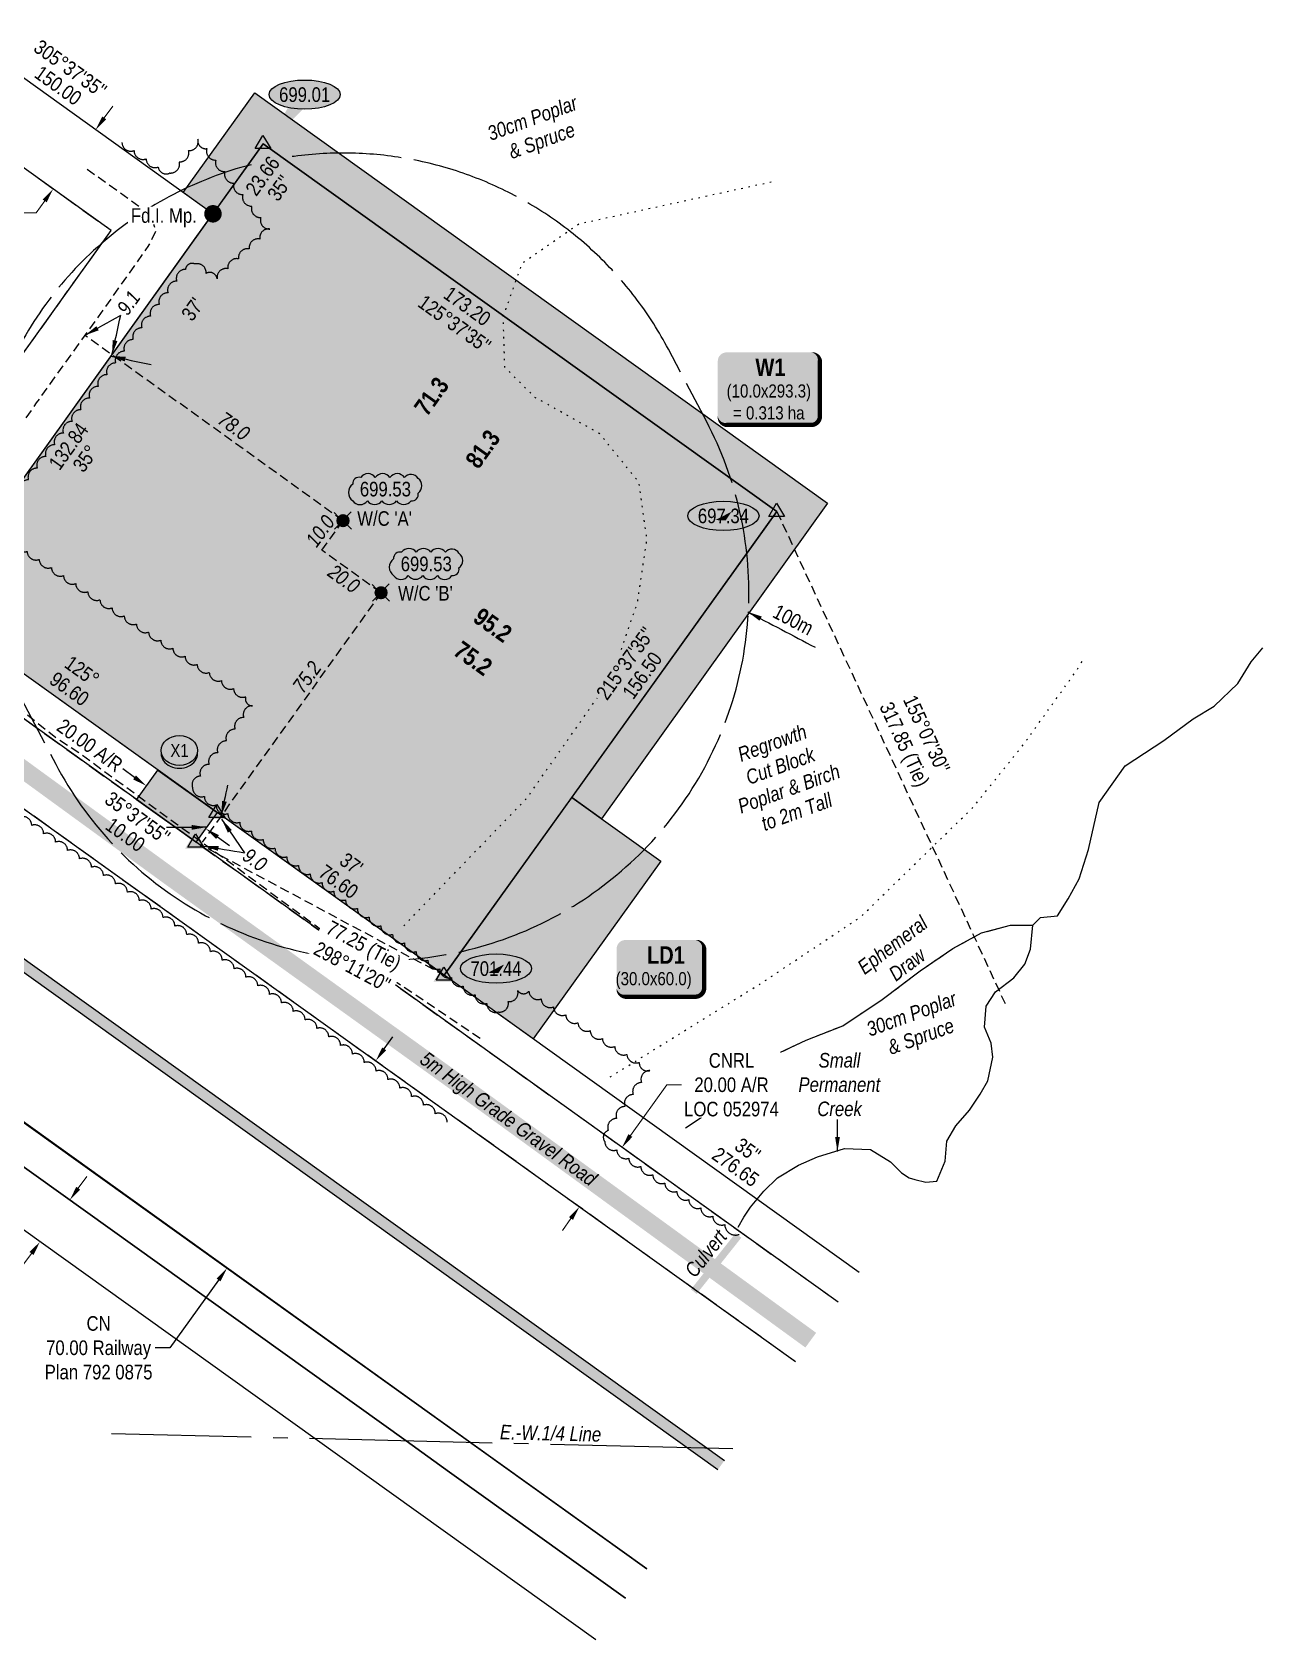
# Model space of a CAD drawing. Extents: x 395514 to 398236, y 6071876 to 6074235.
# Drawn here: x 397393 to 398236, y 6071876 to 6072979 of the extents above; entities that cross this region are included whole.
import ezdxf
from ezdxf.enums import TextEntityAlignment as Align

# ---------------------------------------------------------------- set-up
doc = ezdxf.new("R2010")
doc.units = 0
doc.header["$LTSCALE"] = 5
doc.header["$PDSIZE"] = 0.5
for name, pattern in [('0', [1, 1, 0]), ('foc-ACCESSROAD', [3.75, 2.5, -1.25]), ('foc-BUFFER', [16.75, 15, -1.75]), ('foc-QUARTERLINE', [33, 25, -3, 2, -3]), ('foc-TIELINE', [1.875, 1.25, -0.625]), ('foc-TOPO', [1, 0.2, -0.8]), ('foc-TOPO-ephemeral', [6.25, 3.125, -0.625, 0.625, -0.625, 0.625, -0.625]), ('HIDDEN', [9.525, 6.35, -3.175]), ('UG_PIPE', [1.875, 1.25, -0.625])]:
    doc.linetypes.add(name, pattern=pattern)
doc.layers.get('Defpoints').update_dxf_attribs({"color": 9})
for name, color, linetype, lineweight in [('AS-GENERAL', 48, 'Continuous', 18), ('C-AR-T', 13, 'Continuous', 9), ('F-RW-T', 190, 'Continuous', 9), ('T-TEXT', 48, 'Continuous', 18), ('T-TIE-T', 201, 'Continuous', 18)]:
    doc.layers.add(name, color=color, linetype=linetype, lineweight=lineweight)
for name, color, linetype in [('AS-PIPE-UG', 44, 'UG_PIPE'), ('AS-ROADS', 254, 'Continuous'), ('AUX-BUFFER', 7, 'foc-BUFFER'), ('C-AR', 13, 'foc-ACCESSROAD'), ('C-RW', 13, 'Continuous'), ('C-WS', 13, 'foc-ACCESSROAD'), ('F-RW', 190, 'Continuous'), ('L-BD', 7, 'Continuous'), ('L-MON', 1, 'Continuous'), ('L-QSEC', 8, 'foc-QUARTERLINE'), ('L-SECLBL', 7, 'Continuous'), ('L-TIE', 7, 'foc-TIELINE'), ('L-TITLEDB', 4, 'Continuous'), ('L-TITLEDB-T', 4, 'Continuous'), ('P-CROSSINGS', 250, 'Continuous'), ('P-ELEVATION', 7, 'Continuous'), ('P-PROPOSED', 10, 'Continuous'), ('P-PROPOSED-H', 21, 'Continuous'), ('P-TEMP-BLOCKS', 250, 'Continuous'), ('P-TEMP-BLUE', 146, 'Continuous'), ('P-TXT', 4, 'Continuous'), ('T-BUSH', 110, '0'), ('T-BUSH-T', 110, 'Continuous'), ('T-CREEK', 160, 'Continuous'), ('T-DRAW', 143, 'foc-TOPO-ephemeral'), ('T-TIE', 201, 'foc-TIELINE'), ('T-VEGETATION CHANGE', 104, 'foc-TOPO'), ('T-WATER-T', 170, 'Continuous')]:
    doc.layers.add(name, color=color, linetype=linetype)
doc.layers.add('P-TEMP-BLUE-H', color=7, linetype='Continuous', true_color=0x99e6ff)
doc.styles.add('80', font='ARIALN.TTF', dxfattribs={"height": 10})
doc.styles.add('80CG', font='ARIALN.TTF', dxfattribs={"height": 10})
doc.styles.add('80L', font='ARIALN.TTF', dxfattribs={"height": 10})
doc.styles.add('BOLD', font='ARIALNB.TTF')
doc.styles.add('Crossing', font='ARIALN.TTF', dxfattribs={"height": 10})
doc.styles.add('foc-LtypeFont', font='ARIALN.TTF', dxfattribs={"height": 7.35})
doc.linetypes.add('foc-TOPO-flowdirection-NOLINE', pattern='A,0,[">",foc-LtypeFont,S=0.3,R=0,X=0,Y=-0.945],-20,[">",foc-LtypeFont,S=0.3,R=0,X=0,Y=-0.945],0', length=20)
doc.dimstyles.new('CG2011', dxfattribs={"dimscale": 5, "dimtxt": 9, "dimasz": 2, "dimexe": 0.2, "dimexo": 0.0625, "dimgap": 0.5, "dimtad": 0, "dimtih": 1, "dimtoh": 1, "dimzin": 0, "dimdsep": 46, "dimtxsty": '80CG', "dimcen": 0.1, "dimse1": 1, "dimse2": 1, "dimclrd": 256, "dimclrt": 256, "dimaunit": 1, "dimadec": 4, "dimazin": 0, "dimtfac": 0.06, "dimtofl": 0, "dimtmove": 0, "dimatfit": 1, "dimfxl": 0.2, "dimtolj": 1, "dimtzin": 0, "dimlwd": -1, "dimarcsym": 0})
doc.dimstyles.new('Compass 5 000', dxfattribs={"dimscale": 5, "dimtxt": 9, "dimasz": 2, "dimexe": 0.2, "dimexo": 0.0625, "dimgap": 0.5, "dimtad": 0, "dimtih": 1, "dimtoh": 1, "dimzin": 0, "dimdsep": 46, "dimtxsty": '80CG', "dimcen": 0.1, "dimse1": 1, "dimse2": 1, "dimclrd": 256, "dimclrt": 256, "dimaunit": 1, "dimadec": 4, "dimazin": 0, "dimtfac": 0.06, "dimtofl": 0, "dimtmove": 0, "dimatfit": 1, "dimfxl": 0.2, "dimtolj": 1, "dimtzin": 0, "dimlwd": -1, "dimarcsym": 0})

# ---------------------------------------------------------------- blocks, each defined once
blk = doc.blocks.new('*D398')
at = {"layer": 'C-AR-T', "transparency": 16777216}
for p, q in [((397802.6, 6072222.2), (397827.5, 6072256.9)), ((397827.5, 6072256.9), (397837.5, 6072256.9)), ((397761.8, 6072165.3), (397756, 6072157.1))]:
    blk.add_line(p, q, dxfattribs=at)
for points in [[(397801.2, 6072223.1), (397803.9, 6072221.2), (397796.8, 6072214)], [(397760.5, 6072166.2), (397763.2, 6072164.3), (397767.6, 6072173.4)]]:
    blk.add_solid(points, dxfattribs=at)
at = {"layer": 'Defpoints', "color": 0, "transparency": 16777216}
for p in [(397796.8, 6072214), (397988.6, 6072076.5), (397959.5, 6072035.9)]:
    blk.add_point(p, dxfattribs=at)
at = {"layer": 'C-AR-T', "transparency": 16777216, "insert": (397871.8, 6072256.9), "char_height": 10, "attachment_point": 5, "style": '80CG', "bg_fill": 3, "box_fill_scale": 1.1, "bg_fill_color": 256, "bg_fill_true_color": 13158600, "bg_fill_transparency": 0}
blk.add_mtext('\\A1;CNRL\\P20.00 A/R\\PLOC 052974', dxfattribs=at)
blk = doc.blocks.new('*D400')
at = {"layer": 'Defpoints', "color": 0, "transparency": 16777216}
for p in [(397341.7, 6072232.9), (397321.3, 6072204.4), (397398.1, 6072149.4)]:
    blk.add_point(p, dxfattribs=at)
at = {"layer": 'F-RW-T', "transparency": 16777216}
for p, q in [((397424.3, 6072186), (397430.1, 6072194.1)), ((397392.2, 6072141.3), (397386.4, 6072133.2)), ((397386.4, 6072133.2), (397376.4, 6072133.2))]:
    blk.add_line(p, q, dxfattribs=at)
for points in [[(397422.9, 6072187), (397425.6, 6072185), (397418.5, 6072177.9)], [(397390.9, 6072142.3), (397393.6, 6072140.3), (397398.1, 6072149.4)]]:
    blk.add_solid(points, dxfattribs=at)
at = {"layer": 'F-RW-T', "transparency": 16777216, "insert": (397337.3, 6072133.2), "char_height": 10, "attachment_point": 5, "style": '80CG'}
blk.add_mtext('\\A1;PGI\\P14.00 P/L R/W\\PPlan 022 1876\\PPLA 002215', dxfattribs=at)
blk = doc.blocks.new('*D399')
at = {"layer": 'Defpoints', "color": 0, "transparency": 16777216}
for p in [(397628.1, 6072273.4), (397705.1, 6072218.3), (397603.1, 6072076.1)]:
    blk.add_point(p, dxfattribs=at)
at = {"layer": 'L-TITLEDB-T', "transparency": 16777216}
for p, q in [((397633.9, 6072281.6), (397639.7, 6072289.7)), ((397520.3, 6072123.1), (397486.9, 6072076.6)), ((397486.9, 6072076.6), (397476.9, 6072076.6))]:
    blk.add_line(p, q, dxfattribs=at)
for points in [[(397632.5, 6072282.5), (397635.3, 6072280.6), (397628.1, 6072273.4)], [(397519, 6072124.1), (397521.7, 6072122.2), (397526.2, 6072131.3)]]:
    blk.add_solid(points, dxfattribs=at)
at = {"layer": 'L-TITLEDB-T', "transparency": 16777216, "insert": (397438.2, 6072076.6), "char_height": 10, "attachment_point": 5, "style": '80CG'}
blk.add_mtext('\\A1;CN\\P70.00 Railway\\PPlan 792 0875', dxfattribs=at)
blk = doc.blocks.new('fdia')
at = {"color": 255, "const_width": 1}
blk.add_lwpolyline([(-0.5, 0, 1), (0.5, 0, 1)], format="xyb", close=True, dxfattribs=at)
blk = doc.blocks.new('Fdiaa')
blk.add_blockref('fdia', (0, 0))
blk = doc.blocks.new('fdib')
at = {"color": 1, "const_width": 1.6}
blk.add_lwpolyline([(-0.4, 0, 1), (0.4, 0, 1)], format="xyb", close=True, dxfattribs=at)
at = {"color": 1}
blk.add_circle((0, 0), 0.8, dxfattribs=at)
blk = doc.blocks.new('Fdibb')
blk.add_blockref('fdib', (0, 0))
blk = doc.blocks.new('fdicc')
for name in ['Fdibb', 'Fdiaa']:
    blk.add_blockref(name, (0, 0))
blk = doc.blocks.new('FDI')
blk.add_blockref('fdicc', (0, 0))
blk = doc.blocks.new('TRIA')
blk.add_hatch(color=255).paths.add_polyline_path([(-0.04, 1.52), (-1.47, -0.87), (1.39, -0.87)])
blk = doc.blocks.new('TRIAA')
blk.add_blockref('TRIA', (0, 0))
blk = doc.blocks.new('TRIB')
at = {"color": 1}
blk.add_lwpolyline([(-1.12, -0.67), (-0.04, 1.13), (1.04, -0.67)], close=True, dxfattribs=at)
blk = doc.blocks.new('TRIBB')
blk.add_blockref('TRIB', (0, 0))
blk = doc.blocks.new('TRICC')
for name in ['TRIAA', 'TRIBB']:
    blk.add_blockref(name, (0, 0))
blk = doc.blocks.new('plspike')
blk.add_blockref('TRICC', (0, 0))
blk = doc.blocks.new('*U402')
at = {"true_color": 0x99e6ff}
h = blk.add_hatch(color=141, dxfattribs=at)
edge = h.paths.add_edge_path()
edge.add_line((-24, -20.4), (24, -20.4))
edge.add_arc((24, -14.4), 6, 270, 360)
edge.add_line((30, -14.4), (30, 12.5))
edge.add_arc((24, 12.5), 6, 0, 90)
edge.add_line((24, 18.5), (-24, 18.5))
edge.add_arc((-24, 12.5), 6, 90, 180)
edge.add_line((-30, 12.5), (-30, -14.4))
edge.add_arc((-24, -14.4), 6, 180, 270)
at = {"color": 250, "flags": 128}
blk.add_lwpolyline([(-24, -20.4, 3, 3, 0), (24, -20.4, 3, 3, 0.414214), (30, -14.4, 3, 3, 0), (30, 12.5, 3, 0, 0.414214), (24, 18.5, 0, 0, 0), (-24, 18.5, 0, 0, 0.414214), (-30, 12.5, 0, 0, 0), (-30, -14.4, 0, 3, 0.414214)], format="xyseb", close=True, dxfattribs=at)
at = {"flags": 128}
blk.add_lwpolyline([(-17.5, -15.9, 0, 7.5, 0), (0, 0, 0, 0, 0)], format="xyseb", dxfattribs=at)
at = {"color": 250}
for tag, p, height, style in [('TEMP_AREA_W1_001', (-9.2, 2.2), 12, 'BOLD'), ('ENTER_TEXT_001', (-30.7, -12.5), 9, '80')]:
    blk.add_attdef(tag, p, '', height=height, dxfattribs=dict(at, style=style))
blk = doc.blocks.new('*U403')
at = {"true_color": 0x99e6ff}
h = blk.add_hatch(color=141, dxfattribs=at)
edge = h.paths.add_edge_path()
edge.add_line((-29, -31.3), (29, -31.3))
edge.add_arc((29, -25.3), 6, 270, 360)
edge.add_line((35, -25.3), (35, 12.5))
edge.add_arc((29, 12.5), 6, 0, 90)
edge.add_line((29, 18.5), (-29, 18.5))
edge.add_arc((-29, 12.5), 6, 90, 180)
edge.add_line((-35, 12.5), (-35, -25.3))
edge.add_arc((-29, -25.3), 6, 180, 270)
at = {"color": 250, "flags": 128}
blk.add_lwpolyline([(-29, -31.3, 3, 3, 0), (29, -31.3, 3, 3, 0.414214), (35, -25.3, 3, 3, 0), (35, 12.5, 3, 0, 0.414214), (29, 18.5, 0, 0, 0), (-29, 18.5, 0, 0, 0.414214), (-35, 12.5, 0, 0, 0), (-35, -25.3, 0, 3, 0.414214)], format="xyseb", close=True, dxfattribs=at)
at = {"flags": 128}
blk.add_lwpolyline([(-17.5, -15.9, 0, 7.5, 0), (0, 0, 0, 0, 0)], format="xyseb", dxfattribs=at)
at = {"color": 250}
for tag, p, height, style in [('TEMP_AREA_W1_001', (-9.2, 2.2), 12, 'BOLD'), ('ENTER_TEXT_001', (-30.7, -12.5), 9, '80')]:
    blk.add_attdef(tag, p, '', height=height, dxfattribs=dict(at, style=style))
blk = doc.blocks.new('*D405')
at = {"layer": 'Defpoints', "color": 0, "transparency": 16777216}
for p in [(397471.1, 6072462), (397511.6, 6072432.6), (397511.7, 6072432.8)]:
    blk.add_point(p, dxfattribs=at)
at = {"layer": 'P-TXT', "transparency": 16777216}
for p, q in [((397462.9, 6072467.6), (397454.8, 6072473.5)), ((397519.7, 6072426.8), (397527.8, 6072421))]:
    blk.add_line(p, q, dxfattribs=at)
for points in [[(397463.8, 6072469), (397461.9, 6072466.3), (397471, 6072461.8)], [(397520.7, 6072428.1), (397518.7, 6072425.4), (397511.6, 6072432.6)]]:
    blk.add_solid(points, dxfattribs=at)
at = {"layer": 'P-TXT', "transparency": 16777216, "insert": (397432.2, 6072489.6), "char_height": 10, "attachment_point": 5, "rotation": 324.3029, "style": '80CG', "bg_fill": 3, "box_fill_scale": 1.1, "bg_fill_color": 256, "bg_fill_true_color": 13158600, "bg_fill_transparency": 0}
blk.add_mtext('\\A1;20.00 A/R', dxfattribs=at)
blk = doc.blocks.new('*D406')
at = {"layer": 'Defpoints', "color": 0, "transparency": 16777216}
for p in [(397431.7, 6072914.9), (397402.5, 6072874.2), (397407.1, 6072871)]:
    blk.add_point(p, dxfattribs=at)
at = {"layer": 'F-RW-T', "transparency": 16777216}
for p, q in [((397442, 6072919.7), (397447.9, 6072927.9)), ((397401.3, 6072862.9), (397395.4, 6072854.7)), ((397395.4, 6072854.7), (397385.4, 6072854.7))]:
    blk.add_line(p, q, dxfattribs=at)
for points in [[(397440.7, 6072920.7), (397443.4, 6072918.8), (397436.2, 6072911.6)], [(397399.9, 6072863.8), (397402.6, 6072861.9), (397407.1, 6072871)]]:
    blk.add_solid(points, dxfattribs=at)
at = {"layer": 'F-RW-T', "transparency": 16777216, "insert": (397343.5, 6072854.7), "char_height": 10, "attachment_point": 5, "style": '80CG'}
blk.add_mtext('\\A1;CSV Midstream\\P20.00 P/L R/W\\PPLA 190289', dxfattribs=at)
blk = doc.blocks.new('*U480')
at = {"layer": 'P-ELEVATION'}
h = blk.add_hatch(color=111, dxfattribs=at)
h.dxf.hatch_style = 1
edge = h.paths.add_edge_path()
edge.add_ellipse((0, 0), major_axis=(-24.4, 0), ratio=0.410256, start_angle=0, end_angle=360)
at = {"layer": 'P-ELEVATION', "color": 7, "flags": 128}
blk.add_lwpolyline([(0, 0, 12.5, 0, 0), (-23.6, -32.4, 0, 0, 0)], format="xyseb", dxfattribs=at)
at = {"layer": 'P-ELEVATION', "color": 7}
blk.add_ellipse((0, 0), major_axis=(-24.4, 0), ratio=0.410256, dxfattribs=at)
at = {"layer": 'P-ELEVATION', "style": '80'}
blk.add_attdef('ELEVATION', text='', height=10, dxfattribs=at).set_placement((0, 0), align=Align.MIDDLE_CENTER)
blk = doc.blocks.new('*U481')
at = {"layer": 'P-ELEVATION'}
h = blk.add_hatch(color=111, dxfattribs=at)
h.dxf.hatch_style = 1
edge = h.paths.add_edge_path()
edge.add_ellipse((0, 0), major_axis=(-24.4, 0), ratio=0.410256, start_angle=0, end_angle=360)
at = {"layer": 'P-ELEVATION', "color": 7, "flags": 128}
blk.add_lwpolyline([(0, 0, 12.5, 0, 0), (1.6, -3.1, 0, 0, 0)], format="xyseb", dxfattribs=at)
at = {"layer": 'P-ELEVATION', "color": 7}
blk.add_ellipse((0, 0), major_axis=(-24.4, 0), ratio=0.410256, dxfattribs=at)
at = {"layer": 'P-ELEVATION', "style": '80'}
blk.add_attdef('ELEVATION', text='', height=10, dxfattribs=at).set_placement((0, 0), align=Align.MIDDLE_CENTER)
blk = doc.blocks.new('xing2')
h = blk.add_hatch(color=50)
h.dxf.hatch_style = 1
edge = h.paths.add_edge_path()
edge.add_ellipse((0, 0), major_axis=(-12.5, 0), ratio=0.816297, start_angle=0, end_angle=360)
h = blk.add_hatch(color=250)
h.dxf.hatch_style = 1
edge = h.paths.add_edge_path()
edge.add_ellipse((0, -2), major_axis=(-12.5, 0), ratio=0.816297, start_angle=0, end_angle=180)
edge.add_line((12.5, -2), (12.5, 0))
edge.add_ellipse((0, 0), major_axis=(-12.5, 0), ratio=0.816297, start_angle=0, end_angle=180, ccw=False)
edge.add_line((-12.5, 0), (-12.5, -2))
at = {"color": 250}
blk.add_ellipse((0, 0), major_axis=(-12.5, 0), ratio=0.816297, dxfattribs=at)
blk.add_ellipse((0, -2), major_axis=(-12.5, 0), ratio=0.816297, start_param=0, end_param=3.141593, dxfattribs=at)
at = {"color": 250, "style": 'Crossing'}
blk.add_attdef('CROSSING', text='', height=9, dxfattribs=at).set_placement((0.1, 0), align=Align.MIDDLE_CENTER)
at = {"color": 250, "style": 'Crossing', "flags": 1}
for tag, p in [('OWNER', (0.1, -12.5)), ('DESCRIPTION', (0.1, -25.8)), ('LOCATION', (0.1, -39.3)), ('DWG_REF', (0.1, -52.8))]:
    blk.add_attdef(tag, text='', height=9, dxfattribs=at).set_placement(p, align=Align.MIDDLE_CENTER)
blk = doc.blocks.new('wa')
at = {"layer": 'P-ELEVATION'}
h = blk.add_hatch(color=111, dxfattribs=at)
h.dxf.hatch_style = 1
edge = h.paths.add_edge_path()
edge.add_arc((-17.4, -4.5), 6.1, 215, 325)
edge.add_arc((-7.4, -4.5), 6.1, 215, 325)
edge.add_arc((2.6, -4.5), 6.1, 215, 325)
edge.add_arc((12.7, -4.5), 6.1, 215, 325)
edge.add_arc((18.1, -3.7), 4.32, 263.4336, 373.4336)
edge.add_arc((18.8, 2.3), 6.1, 305, 415)
edge.add_arc((17.5, 4.4), 5.69, 30.6955, 140.6955)
edge.add_arc((8.1, 4.5), 6.1, 35, 145)
edge.add_arc((-1.9, 4.5), 6.1, 35, 145)
edge.add_arc((-11.9, 4.5), 6.1, 35, 145)
edge.add_arc((-18, 3.8), 4.33, 75.4261, 185.4261)
edge.add_arc((-18.4, -2.3), 6.96, 125, 235)
at = {"color": 240, "flags": 128}
blk.add_lwpolyline([(-22.4, -8, 0.520567), (-12.3, -8, 0.520567), (-2.4, -8, 0.520567), (7.6, -8, 0.520567), (17.6, -8, 0.520567), (22.4, -2.7, 0.520567), (22.4, 7.3, 0.520567), (13.1, 8, 0.520567), (3.1, 8, 0.520567), (-6.9, 8, 0.520567), (-16.9, 8, 0.520567), (-22.4, 3.4, 0.520567)], format="xyb", close=True, dxfattribs=at)
at = {"layer": 'P-ELEVATION', "color": 240, "flags": 128}
blk.add_lwpolyline([(0, 0, 12.5, 0, 0), (-12.4, -6.4, 0, 0, 0)], format="xyseb", dxfattribs=at)
at = {"layer": 'P-ELEVATION', "color": 240, "style": '80'}
blk.add_attdef('ELEVATION', text='', height=10, dxfattribs=at).set_placement((0, 0), align=Align.MIDDLE_CENTER)
blk = doc.blocks.new('WC')
at = {"layer": 'L-MON'}
h = blk.add_hatch(color=255, dxfattribs=at)
h.dxf.hatch_style = 1
edge = h.paths.add_edge_path()
edge.add_arc((0, 0), 0.9, 0, 360)
at = {"layer": 'L-MON', "color": 240, "flags": 128}
for points in [[(-0.62, 0.5), (-1.23, 1.12)], [(0.52, 0.61), (1.13, 1.21)], [(-1.18, -1.18), (-0.56, -0.57)], [(1.16, -1.18), (0.56, -0.57)]]:
    blk.add_lwpolyline(points, dxfattribs=at)
at = {"layer": 'L-MON', "color": 240}
for radius in [0.8, 0.373]:
    blk.add_circle((0, 0), radius, dxfattribs=at)

msp = doc.modelspace()

# ---------------------------------------------------------------- hatches: boundary and pattern name
at = {"layer": 'P-PROPOSED-H'}
h = msp.add_hatch(color=256, dxfattribs=at)
h.dxf.hatch_style = 1
h.paths.add_polyline_path([(397675.027, 6072332.01), (397323.21, 6072584.135), (397550.984, 6072902.045), (397902.801, 6072649.92)])
h = msp.add_hatch(color=256, dxfattribs=at)
h.dxf.hatch_style = 1
h.paths.add_polyline_path([(397519.42, 6072443.524), (397504.838, 6072423.228), (397464.212, 6072452.343), (397478.794, 6072472.638)])
at = {"layer": 'P-TEMP-BLUE-H'}
h = msp.add_hatch(color=256, dxfattribs=at)
h.dxf.hatch_style = 1
h.paths.add_polyline_path([(397762.357, 6072453.898), (397902.801, 6072649.92), (397550.984, 6072902.045), (397516.563, 6072854.003), (397496.251, 6072868.562), (397545.226, 6072936.917), (397937.669, 6072655.678), (397782.672, 6072439.343)])
h = msp.add_hatch(color=256, dxfattribs=at)
h.dxf.hatch_style = 1
h.paths.add_polyline_path([(397823.301, 6072410.233), (397735.967, 6072288.339), (397675.027, 6072332.01), (397762.357, 6072453.898)])

# ---------------------------------------------------------------- linework, layer by layer
at = {"layer": 'AS-GENERAL', "const_width": 5, "flags": 128}
msp.add_lwpolyline([(397845.96, 6072115.133), (397876.55, 6072153.648)], dxfattribs=at)
at = {"layer": 'AS-PIPE-UG', "flags": 128}
msp.add_lwpolyline([(397430.28, 6072884.693), (397463.173, 6072861.138), (397471.138, 6072855.13), (397474.348, 6072852.06), (397477.413, 6072842.198), (397472.213, 6072831.95), (397472.398, 6072832.18), (397437.93, 6072783.403), (397395.528, 6072724.35), (397346.663, 6072654.89), (397321.32, 6072618.573), (397307.855, 6072600.223), (397299.865, 6072586.513), (397300.653, 6072579.823), (397306.98, 6072572.138), (397332.895, 6072553.373), (397369.1, 6072526.603), (397409.14, 6072494.865), (397425.765, 6072483.91), (397456.535, 6072461.353), (397492.378, 6072435.165), (397519.755, 6072415.553), (397555.91, 6072388.84), (397586.28, 6072366.575), (397613.515, 6072346.775), (397700.74, 6072288.103)], dxfattribs=at)
at = {"layer": 'AS-ROADS', "const_width": 12.5, "flags": 128}
msp.add_lwpolyline([(397926.111, 6072081.874), (397691.17, 6072252.968), (397486.335, 6072400.31), (397322.108, 6072519.993), (397286.143, 6072551.828), (397266.44, 6072575.088), (397256.643, 6072595.688), (397252.605, 6072627.423), (397251.808, 6072658.028)], dxfattribs=at)
at = {"layer": 'AUX-BUFFER', "color": 251, "linetype": 'foc-BUFFER', "flags": 128}
msp.add_lwpolyline([(397542.694, 6072887.639, 0.48413158), (397382.782, 6072526.108), (397408.836, 6072476.703, 1), (397854.615, 6072711.789), (397828.561, 6072761.194, 0.32004494), (397567.15, 6072892.674, 0.32004494)], format="xyb", dxfattribs=at)
at = {"layer": 'C-AR', "flags": 128}
msp.add_lwpolyline([(397944.797, 6072107.938), (397268.029, 6072592.935), (397286.726, 6072619.031), (397246.104, 6072648.15), (397198.293, 6072581.42), (397915.675, 6072067.317)], dxfattribs=at)
at = {"layer": 'C-RW'}
for points in [[(397004.185, 6072506.068), (397090.786, 6072444.077), (397121.216, 6072422.283), (397693.23, 6072011.693), (397813.829, 6071925.257)], [(397799.268, 6071904.946), (397678.633, 6071991.415), (397648.825, 6072012.77), (397106.408, 6072401.576), (397075.959, 6072423.407), (396989.403, 6072485.447)]]:
    msp.add_lwpolyline(points, dxfattribs=at)
at = {"layer": 'C-WS', "flags": 128}
msp.add_lwpolyline([(397153.577, 6072714.476), (397286.726, 6072619.031), (397446.83, 6072842.493), (397313.733, 6072937.9)], dxfattribs=at)
at = {"layer": 'F-RW', "flags": 128}
for points in [[(397959.358, 6072128.248), (397323.21, 6072584.135), (397516.563, 6072854.003), (397342.852, 6072978.523)], [(397944.797, 6072107.938), (397268.029, 6072592.935), (397446.83, 6072842.493), (397313.733, 6072937.9)]]:
    msp.add_lwpolyline(points, dxfattribs=at)
at = {"layer": 'F-RW'}
for points in [[(396989.403, 6072485.446), (397075.959, 6072423.407), (397106.404, 6072401.58), (397648.826, 6072012.77), (397678.631, 6071991.41), (397799.265, 6071904.94)], [(397778.833, 6071876.442), (397586.569, 6072014.279), (397086.068, 6072373.06), (397055.54, 6072394.924), (396968.99, 6072456.969)]]:
    msp.add_lwpolyline(points, dxfattribs=at)
at = {"layer": 'L-QSEC', "flags": 128}
msp.add_lwpolyline([(397872.701, 6072007.374), (397446.991, 6072017.71)], dxfattribs=at)
at = {"layer": 'L-TIE', "flags": 128}
for points in [[(397902.868, 6072649.925), (398060.215, 6072310.554)], [(397504.845, 6072423.238), (397675.027, 6072332.01)]]:
    msp.add_lwpolyline(points, dxfattribs=at)
at = {"layer": 'L-TITLEDB', "flags": 128}
for points in [[(397105.743, 6072647.745), (397915.675, 6072067.317)], [(397056.968, 6072579.702), (397866.896, 6071999.277)], [(397052.6, 6072573.609), (397862.528, 6071993.184)], [(397003.825, 6072505.566), (397813.749, 6071925.144)]]:
    msp.add_lwpolyline(points, dxfattribs=at)
at = {"layer": 'L-TITLEDB', "linetype": 'HIDDEN', "const_width": 7.497, "flags": 128}
msp.add_lwpolyline([(397054.784, 6072576.655), (397864.712, 6071996.231)], dxfattribs=at)
at = {"layer": 'P-PROPOSED', "flags": 128}
msp.add_lwpolyline([(397675.027, 6072332.01), (397323.21, 6072584.135), (397550.984, 6072902.045), (397902.801, 6072649.92), (397675.027, 6072332.01)], dxfattribs=at)
msp.add_lwpolyline([(397519.42, 6072443.524), (397504.838, 6072423.228), (397464.212, 6072452.343), (397478.794, 6072472.638)], close=True, dxfattribs=at)
at = {"layer": 'P-TEMP-BLUE', "flags": 128}
for points in [[(397762.357, 6072453.898), (397902.801, 6072649.92), (397550.984, 6072902.045), (397516.563, 6072854.003), (397496.251, 6072868.562), (397545.226, 6072936.917), (397937.669, 6072655.678), (397782.672, 6072439.343)], [(397823.301, 6072410.233), (397735.967, 6072288.339), (397675.027, 6072332.01), (397762.357, 6072453.898)]]:
    msp.add_lwpolyline(points, close=True, dxfattribs=at)
at = {"layer": 'T-BUSH', "flags": 128}
for points in [[(397454.202, 6072902.921, 0.52056705), (397462.472, 6072897.305, 0.52056705), (397470.742, 6072891.689, 0.52056705), (397479.011, 6072886.073, 0.52056705), (397487.066, 6072881.977, 0.52056705), (397493.45, 6072889.669, 0.52056705), (397499.834, 6072897.361, 0.52056705), (397506.218, 6072905.053, 0.52056705), (397512.393, 6072898.7, 0.52056705), (397518.546, 6072890.821, 0.52056705), (397524.698, 6072882.943, 0.52056705), (397530.851, 6072875.064, 0.52056705), (397537.003, 6072867.186, 0.52056705), (397543.156, 6072859.307, 0.52056705), (397549.308, 6072851.429, 0.52056705), (397555.461, 6072843.55, 0.52056705), (397548.751, 6072836.706, 0.52056705), (397541.418, 6072829.912, 0.52056705), (397534.085, 6072823.119, 0.52056705), (397526.753, 6072816.325, 0.52056705), (397519.42, 6072809.531, 0.52056705), (397511.837, 6072813.176, 0.52056705), (397504.186, 6072819.61, 0.52056705), (397497.718, 6072815.843, 0.52056705), (397491.741, 6072807.83, 0.52056705), (397485.765, 6072799.817, 0.52056705), (397479.788, 6072791.805, 0.52056705), (397473.812, 6072783.792, 0.52056705), (397467.835, 6072775.779, 0.52056705), (397461.859, 6072767.766, 0.52056705), (397455.882, 6072759.753, 0.52056705), (397449.906, 6072751.74, 0.52056705), (397443.929, 6072743.727, 0.52056705), (397437.953, 6072735.714, 0.52056705), (397431.976, 6072727.701, 0.52056705), (397426, 6072719.688, 0.52056705), (397420.023, 6072711.676, 0.52056705), (397414.047, 6072703.663, 0.52056705), (397408.07, 6072695.65, 0.52056705), (397402.094, 6072687.637, 0.52056705), (397396.117, 6072679.624, 0.52056705), (397390.141, 6072671.611, 0.52056705), (397384.164, 6072663.598, 0.52056705), (397378.188, 6072655.585, 0.52056705), (397372.211, 6072647.572, 0.52056705), (397366.235, 6072639.56, 0.52056705), (397372.564, 6072633.679, 0.52056705), (397380.888, 6072628.143, 0.52056705), (397389.211, 6072622.607, 0.52056705), (397397.535, 6072617.072, 0.52056705), (397405.859, 6072611.536, 0.52056705), (397414.182, 6072606.001, 0.52056705), (397422.506, 6072600.465, 0.52056705), (397430.83, 6072594.93, 0.52056705), (397439.153, 6072589.394, 0.52056705), (397447.477, 6072583.859, 0.52056705), (397455.801, 6072578.323, 0.52056705), (397464.124, 6072572.788, 0.52056705), (397472.448, 6072567.252, 0.52056705), (397480.771, 6072561.716, 0.52056705), (397489.095, 6072556.181, 0.52056705), (397497.419, 6072550.645, 0.52056705), (397505.742, 6072545.11, 0.52056705), (397514.066, 6072539.574, 0.52056705), (397522.39, 6072534.039, 0.52056705), (397530.713, 6072528.503, 0.52056705), (397539.037, 6072522.968, 0.52056705), (397543.558, 6072516.763, 0.52056705), (397537.621, 6072508.721, 0.52056705), (397531.685, 6072500.678, 0.52056705), (397525.749, 6072492.635, 0.52056705), (397519.813, 6072484.592, 0.52056705), (397513.876, 6072476.55, 0.52056705), (397507.94, 6072468.507, 0.52056705), (397502.618, 6072460.558, 0.52056705), (397510.679, 6072454.646, 0.52056705), (397518.74, 6072448.735, 0.52056705), (397526.801, 6072442.823, 0.52056705), (397534.862, 6072436.911, 0.52056705), (397542.922, 6072431, 0.52056705), (397550.983, 6072425.088, 0.52056705), (397559.044, 6072419.177, 0.52056705), (397567.105, 6072413.265, 0.52056705), (397575.166, 6072407.353, 0.52056705), (397583.227, 6072401.442, 0.52056705), (397591.288, 6072395.53, 0.52056705), (397599.349, 6072389.619, 0.52056705), (397607.41, 6072383.707, 0.52056705), (397615.471, 6072377.795, 0.52056705), (397623.531, 6072371.884, 0.52056705), (397631.592, 6072365.972, 0.52056705), (397639.653, 6072360.061, 0.52056705), (397647.714, 6072354.149, 0.52056705), (397655.775, 6072348.237, 0.52056705), (397663.836, 6072342.326, 0.52056705), (397671.897, 6072336.414, 0.52056705), (397679.958, 6072330.503, 0.52056705), (397688.019, 6072324.591, 0.52056705), (397696.08, 6072318.679, 0.52056705), (397704.14, 6072312.768, 0.52056705), (397712.201, 6072306.856, 0.52056705), (397718.81, 6072313.955, 0.52056705), (397725.368, 6072321.499, 0.52056705), (397733.036, 6072321.194, 0.52056705), (397741.429, 6072315.764, 0.52056705), (397749.822, 6072310.334, 0.52056705), (397758.214, 6072304.903, 0.52056705), (397766.607, 6072299.473, 0.52056705), (397775, 6072294.043, 0.52056705), (397783.392, 6072288.612, 0.52056705), (397791.785, 6072283.182, 0.52056705), (397800.178, 6072277.752, 0.52056705), (397808.57, 6072272.321, 0.52056705), (397815.862, 6072266.674, 0.52056705), (397810.162, 6072258.462, 0.52056705), (397804.463, 6072250.25, 0.52056705), (397798.763, 6072242.038, 0.52056705), (397793.063, 6072233.826, 0.52056705), (397787.363, 6072225.614, 0.52056705), (397784.999, 6072218.007, 0.52056705), (397793.22, 6072212.32, 0.52056705), (397801.441, 6072206.633, 0.52056705), (397809.662, 6072200.946, 0.52056705), (397817.883, 6072195.259, 0.52056705), (397826.104, 6072189.572, 0.52056705), (397834.325, 6072183.885, 0.52056705), (397842.545, 6072178.199, 0.52056705), (397850.766, 6072172.512, 0.52056705), (397858.987, 6072166.825, 0.52056705), (397867.208, 6072161.138, 0.52056705), (397876.996, 6072154.367, 0.52056705)], [(397676.997, 6072231.29, 0.52056705), (397668.887, 6072237.133, 0.52056705), (397660.776, 6072242.977, 0.52056705), (397652.666, 6072248.82, 0.52056705), (397644.555, 6072254.663, 0.52056705), (397636.445, 6072260.507, 0.52056705), (397628.334, 6072266.35, 0.52056705), (397620.224, 6072272.194, 0.52056705), (397612.114, 6072278.037, 0.52056705), (397604.003, 6072283.881, 0.52056705), (397595.893, 6072289.724, 0.52056705), (397587.782, 6072295.568, 0.52056705), (397579.672, 6072301.411, 0.52056705), (397571.561, 6072307.255, 0.52056705), (397563.451, 6072313.098, 0.52056705), (397555.341, 6072318.941, 0.52056705), (397547.23, 6072324.785, 0.52056705), (397539.12, 6072330.628, 0.52056705), (397531.009, 6072336.472, 0.52056705), (397522.899, 6072342.315, 0.52056705), (397514.788, 6072348.159, 0.52056705), (397506.678, 6072354.002, 0.52056705), (397498.568, 6072359.846, 0.52056705), (397490.457, 6072365.689, 0.52056705), (397482.347, 6072371.533, 0.52056705), (397474.236, 6072377.376, 0.52056705), (397466.117, 6072383.207, 0.52056705), (397457.923, 6072388.933, 0.52056705), (397449.729, 6072394.659, 0.52056705), (397441.536, 6072400.385, 0.52056705), (397433.342, 6072406.111, 0.52056705), (397425.148, 6072411.837, 0.52056705), (397416.954, 6072417.563, 0.52056705), (397408.761, 6072423.289, 0.52056705), (397400.567, 6072429.015, 0.52056705), (397392.373, 6072434.741, 0.52056705), (397384.179, 6072440.467, 0.52056705), (397375.986, 6072446.193, 0.52056705), (397367.792, 6072451.919, 0.52056705), (397359.598, 6072457.645, 0.52056705), (397351.404, 6072463.371, 0.52056705), (397343.211, 6072469.097, 0.52056705), (397335.017, 6072474.823, 0.52056705), (397326.823, 6072480.549, 0.52056705), (397318.658, 6072486.314, 0.52056705), (397310.688, 6072492.348, 0.52056705), (397302.718, 6072498.383, 0.52056705), (397294.749, 6072504.417, 0.52056705), (397286.779, 6072510.451, 0.52056705), (397278.81, 6072516.485, 0.52056705), (397270.84, 6072522.52, 0.52056705), (397262.871, 6072528.554, 0.52056705), (397254.901, 6072534.588, 0.52056705), (397246.932, 6072540.622, 0.52056705), (397238.962, 6072546.656, 0.52056705), (397230.993, 6072552.691, 0.52056705), (397223.023, 6072558.725, 0.52056705), (397215.054, 6072564.759, 0.52056705), (397207.084, 6072570.793, 0.52056705), (397202.006, 6072577.262, 0.52056705), (397207.848, 6072585.374, 0.52056705), (397213.689, 6072593.486, 0.52056705), (397219.007, 6072600.87, 0.52056705)]]:
    msp.add_lwpolyline(points, format="xyb", dxfattribs=at)
at = {"layer": 'T-CREEK', "flags": 128}
msp.add_lwpolyline([(397876.263, 6072159.228), (397880.283, 6072166.119), (397884.878, 6072173.01), (397894.066, 6072183.922), (397903.255, 6072193.11), (397917.612, 6072201.724), (397930.82, 6072207.467), (397949.197, 6072213.21), (397967, 6072212.636), (397980.782, 6072204.021), (397988.248, 6072196.556), (397993.416, 6072193.11), (397997.436, 6072191.962), (398004.902, 6072190.239), (398012.368, 6072190.813), (398018.11, 6072204.596), (398019.259, 6072218.378), (398025.576, 6072228.715), (398034.765, 6072239.627), (398042.23, 6072250.538), (398047.399, 6072259.727), (398050.844, 6072275.806), (398049.696, 6072285.569), (398045.102, 6072296.48), (398046.25, 6072310.837), (398052.567, 6072320.6), (398065.201, 6072330.363), (398072.667, 6072339.551), (398076.687, 6072349.888), (398078.159, 6072366.471), (398083.578, 6072371.711), (398095.064, 6072372.86), (398102.53, 6072384.345), (398109.995, 6072398.128), (398116.312, 6072418.228), (398123.778, 6072450.387), (398141.581, 6072475.656), (398167.997, 6072492.884), (398188.097, 6072507.815), (398202.396, 6072516.576), (398218.767, 6072532.129), (398227.771, 6072546.864), (398235.815, 6072556.37)], dxfattribs=at)
at = {"layer": 'T-CREEK', "linetype": 'foc-TOPO-flowdirection-NOLINE', "flags": 128}
msp.add_lwpolyline([(397876.263, 6072159.228), (397880.283, 6072166.119), (397884.878, 6072173.01), (397894.066, 6072183.922), (397903.255, 6072193.11), (397917.612, 6072201.724), (397930.82, 6072207.467), (397949.197, 6072213.21), (397967, 6072212.636), (397980.782, 6072204.021), (397988.248, 6072196.556), (397993.416, 6072193.11), (397997.436, 6072191.962), (398004.902, 6072190.239), (398012.368, 6072190.813), (398018.11, 6072204.596), (398019.259, 6072218.378), (398025.576, 6072228.715), (398034.765, 6072239.627), (398042.23, 6072250.538), (398047.399, 6072259.727), (398050.844, 6072275.806), (398049.696, 6072285.569), (398045.102, 6072296.48), (398046.25, 6072310.837), (398052.567, 6072320.6), (398065.201, 6072330.363), (398072.667, 6072339.551), (398076.687, 6072349.888), (398078.159, 6072366.471), (398083.578, 6072371.711), (398095.064, 6072372.86), (398102.53, 6072384.345), (398109.995, 6072398.128), (398116.312, 6072418.228), (398123.778, 6072450.387), (398141.581, 6072475.656), (398167.997, 6072492.884), (398188.097, 6072507.815), (398202.396, 6072516.576), (398218.767, 6072532.129), (398227.771, 6072546.864), (398235.815, 6072556.37)], dxfattribs=at)
at = {"layer": 'T-DRAW', "flags": 128}
msp.add_lwpolyline([(397840.371, 6072227.387), (397861.906, 6072241.744), (397878.955, 6072265.972), (397894.21, 6072274.048), (397922.924, 6072287.507), (397948.048, 6072297.378), (397974.968, 6072315.324), (398000.99, 6072335.065), (398023.423, 6072350.319), (398043.163, 6072361.087), (398062.904, 6072366.471), (398078.159, 6072366.471)], dxfattribs=at)
at = {"layer": 'T-DRAW', "linetype": 'foc-TOPO-flowdirection-NOLINE', "flags": 128}
msp.add_lwpolyline([(397840.371, 6072227.387), (397861.906, 6072241.744), (397878.955, 6072265.972), (397894.21, 6072274.048), (397922.924, 6072287.507), (397948.048, 6072297.378), (397974.968, 6072315.324), (398000.99, 6072335.065), (398023.423, 6072350.319), (398043.163, 6072361.087), (398062.904, 6072366.471), (398078.159, 6072366.471)], dxfattribs=at)
at = {"layer": 'T-TIE'}
for p, q in [((397591.099, 6072623.36), (397605.656, 6072643.673)), ((397631.726, 6072594.246), (397591.099, 6072623.36))]:
    msp.add_line(p, q, dxfattribs=at)
at = {"layer": 'T-TIE', "flags": 128}
msp.add_lwpolyline([(397605.672, 6072643.651), (397428.805, 6072770.649)], dxfattribs=at)
at = {"layer": 'T-VEGETATION CHANGE', "flags": 128}
for points in [[(397796.408, 6072555.332), (397807.4, 6072587.601), (397813.893, 6072630.864), (397808.482, 6072669.801), (397781.427, 6072703.329), (397737.056, 6072728.206), (397716.494, 6072748.755), (397715.412, 6072783.366), (397728.398, 6072820.139), (397767.358, 6072847.178), (397900.367, 6072876.209)], [(397788.709, 6072262.362), (397891.834, 6072326.37), (397960.222, 6072371.934), (398037.357, 6072447.185), (398072.094, 6072490.58), (398107.916, 6072540.484), (398113.838, 6072549.99)], [(397647.232, 6072365.879), (397731.645, 6072453.487), (397779.744, 6072522.031)]]:
    msp.add_lwpolyline(points, dxfattribs=at)

# ---------------------------------------------------------------- block references
at = {"layer": 'L-BD', "xscale": 0.99962529, "yscale": 0.99962529, "zscale": 0.99962529}
for name, p, values in [('*U480', (397579.364, 6072935.713), {'ELEVATION': '699.01'}), ('wa', (397634.688, 6072665.268), {'ELEVATION': '699.53'}), ('*U481', (397866.269, 6072646.913), {'ELEVATION': '697.34'}), ('wa', (397662.688, 6072614.013), {'ELEVATION': '699.53'}), ('*U481', (397710.471, 6072336.594), {'ELEVATION': '701.44'})]:
    msp.add_blockref(name, p, dxfattribs=at).add_auto_attribs(values)
at = {"layer": 'L-MON', "xscale": 4.99812645, "yscale": 4.99812645}
for name, p, zscale in [('plspike', (397551.005, 6072902.03), 4.99812645), ('FDI', (397516.563, 6072854.003), 4.99812645), ('plspike', (397902.868, 6072649.925), 4.99812645), ('WC', (397605.672, 6072643.651), 12.495316125), ('plspike', (397675.015, 6072331.993), 4.99812645)]:
    msp.add_blockref(name, p, dxfattribs=dict(at, zscale=zscale))
at = {"layer": 'L-SECLBL', "xscale": 4.99812645, "yscale": 4.99812645, "zscale": 12.495316125}
msp.add_blockref('WC', (397631.726, 6072594.246), dxfattribs=at)
at = {"layer": 'P-TEMP-BLOCKS'}
ref = msp.add_blockref('*U403', (397897.393, 6072740.525), dxfattribs=dict(at, xscale=0.9992513801602755, yscale=0.9992513801602755, zscale=0.9992513801602755))
ref.add_attrib('TEMP_AREA_W1_001', 'W1', (397888.187, 6072742.768), dxfattribs={"layer": '0', "color": 250, "height": 11.991, "style": 'BOLD'})
ref.add_attrib('ENTER_TEXT_001', '(10.0x293.3)', (397868.471, 6072728.064), dxfattribs={"layer": '0', "color": 250, "height": 8.99326, "style": '80'})
ref.add_attrib('ENTER_TEXT_002', '= 0.313 ha', (397872.842, 6072713.039), dxfattribs={"layer": '0', "color": 250, "height": 8.9933, "style": '80'})
at = {"layer": 'P-TEMP-BLOCKS', "xscale": 0.9992513801602755, "yscale": 0.9992513801602755, "zscale": 0.9992513801602755}
msp.add_blockref('*U402', (397823.093, 6072337.685), dxfattribs=at).add_auto_attribs({'TEMP_AREA_W1_001': 'LD1', 'ENTER_TEXT_001': '(30.0x60.0)'})

# ---------------------------------------------------------------- texts
at = {"layer": 'AUX-BUFFER', "insert": (397903.786, 6072586.771), "char_height": 9.9963, "attachment_point": 1, "rotation": 332.278294, "style": '80L'}
msp.add_mtext_dynamic_manual_height_columns('100m', width=6.84691, gutter_width=45, heights=[0], dxfattribs=at)
at = {"layer": 'L-BD', "style": '80L'}
for s, height, rotation, p in [("305°37'35''", 9.99625, 324.3661, (397418.863, 6072953.543)), ('150.00', 9.9963, 324.3661, (397410.564, 6072941.966)), ('23.66', 9.9963, 54.3795, (397550.519, 6072879.971)), ("35''", 9.9963, 54.3795, (397562.098, 6072871.675)), ("37'", 9.9963, 54.3795, (397502.608, 6072788.643)), ("125°37'35''", 9.99625, 324.3732, (397682.086, 6072778.517)), ('173.20', 9.9963, 324.3732, (397690.821, 6072790.705)), ('132.84', 9.9963, 54.3795, (397417.588, 6072694.642)), ('35°', 9.9963, 54.3795, (397429.168, 6072686.346)), ("215°37'35''", 9.99625, 54.3795, (397799.039, 6072545.86)), ('156.50', 9.9963, 54.3795, (397810.619, 6072537.564)), ('125°', 9.9963, 324.3732, (397426.952, 6072540.535)), ('96.60', 9.9963, 324.3732, (397418.218, 6072528.347)), ("35°37'55''", 9.9963, 324.3029, (397464.923, 6072439.957)), ('10.00', 9.9963, 324.3029, (397456.611, 6072428.389)), ("37'", 9.9963, 324.3732, (397611.378, 6072408.369)), ('76.60', 9.9963, 324.3732, (397602.643, 6072396.181)), ('276.65', 9.9963, 324.3732, (397874.653, 6072200.661)), ("35''", 9.9963, 324.3732, (397882.95, 6072212.239))]:
    msp.add_text(s, height=height, rotation=rotation, dxfattribs=at).set_placement(p, align=Align.MIDDLE)
at = {"layer": 'L-BD', "color": 3, "style": 'BOLD'}
for s, rotation, p in [('71.3', 54.3795, (397666.216, 6072728.953)), ('81.3', 54.3795, (397701.382, 6072692.791)), ('95.2', 324.3732, (397708.266, 6072572.058)), ('75.2', 324.3732, (397694.804, 6072549.285))]:
    msp.add_text(s, height=11.9955, rotation=rotation, dxfattribs=at).set_placement(p, align=Align.MIDDLE)
at = {"layer": 'L-BD', "char_height": 9.9963, "attachment_point": 1, "style": '80L'}
for s, insert in [("W/C 'A'", (397615.386, 6072650.117)), ("W/C 'B'", (397643.385, 6072598.861))]:
    msp.add_mtext_dynamic_manual_height_columns(s, width=37.01678, gutter_width=50, heights=[0], dxfattribs=dict(at, insert=insert))
at = {"layer": 'L-QSEC', "insert": (397712.965, 6072023.938), "char_height": 9.99625, "attachment_point": 1, "rotation": 358.609154, "style": '80L'}
msp.add_mtext_dynamic_manual_height_columns('\\pi0.33911;{\\fArial Narrow|b0|i1|c0|p34;E.-W.1/4 Line}', width=69.22005, gutter_width=50, heights=[0], dxfattribs=at)
at = {"layer": 'T-BUSH-T', "char_height": 9.99625, "attachment_point": 1, "rotation": 20, "style": '80L'}
for s, insert in [('\\pi5.796;{\\fArial Narrow|b0|i1|c0|p34;30cm Poplar\\P\\pi15.165;& Spruce}', (397697.985, 6072911.331)), ('\\pi14.043;{\\fArial Narrow|b0|i1|c0|p34;Regrowth\\P\\pi13.835;Cut Block\\P\\pi1.9469;Poplar & Birch \\P\\pi13.038;to 2m Tall}', (397861.761, 6072482.766)), ('\\pi5.796;{\\fArial Narrow|b0|i1|c0|p34;30cm Poplar\\P\\pi15.165;& Spruce}', (397957.742, 6072297.257))]:
    msp.add_mtext_dynamic_manual_height_columns(s, width=76.24721, gutter_width=50, heights=[0], dxfattribs=dict(at, insert=insert))
at = {"layer": 'T-TEXT', "char_height": 9.99625, "attachment_point": 1, "style": '80L'}
for s, width, insert, rotation in [('\\pi0.4762;{\\fArial Narrow|b0|i1|c0|p34;5m High Grade Gravel Road}', 145.8367, (397662.984, 6072280.725), 323.936333), ('\\pi0.5751;{\\fArial Narrow|b0|i1|c0|p34;Culvert}', 36.82578, (397838.62, 6072129.81), 51.542132)]:
    msp.add_mtext_dynamic_manual_height_columns(s, width=width, gutter_width=50, heights=[0], dxfattribs=dict(at, insert=insert, rotation=rotation))
at = {"layer": 'T-TIE-T', "char_height": 9.99625, "width": 21.39216, "attachment_point": 2, "style": '80L'}
for s, insert, rotation in [('{\\fArial Narrow|b0|i1|c0|p34;9.1}', (397454.692, 6072795.953), 54.319857), ('{\\fArial Narrow|b0|i1|c0|p34;78.0}', (397533.89, 6072712.553), 324.319857), ('{\\fArial Narrow|b0|i1|c0|p34;10.0}', (397585.993, 6072639.513), 53.8471), ('{\\fArial Narrow|b0|i1|c0|p34;20.0}', (397609.25, 6072607.915), 324.3736), ('{\\fArial Narrow|b0|i1|c0|p34;75.2}', (397576.815, 6072539.482), 53.8471), ('{\\fArial Narrow|b0|i1|c0|p34;9.0}', (397548.233, 6072415.287), 324.373215)]:
    msp.add_mtext(s, dxfattribs=dict(at, insert=insert, rotation=rotation))
at = {"layer": 'T-WATER-T', "insert": (397958.965, 6072341.525), "char_height": 9.99625, "attachment_point": 1, "rotation": 37.184706, "style": '80L'}
msp.add_mtext_dynamic_manual_height_columns('\\pi-2.4908;{\\fArial Narrow|b0|i1|c0|p34;Ephemeral\\P\\pi11.771;Draw}', width=50.3251, gutter_width=50, heights=[0], dxfattribs=at)
at = {"layer": 'T-WATER-T', "insert": (397920.474, 6072278.759), "char_height": 9.99625, "attachment_point": 1, "style": '80L'}
msp.add_mtext_dynamic_manual_height_columns('\\pi11.01;{\\fArial Narrow|b0|i1|c0|p34;Small\\P\\pi-2.7908;Permanent\\P\\pi10.107;Creek}', width=50.3251, gutter_width=50, heights=[0], dxfattribs=at)

# ---------------------------------------------------------------- dimensions: what is measured, and where the dimension line sits
at = {"layer": 'F-RW-T'}
dim = msp.add_aligned_dim(p1=(397431.665, 6072914.859), p2=(397402.546, 6072874.237), distance=5.59, text='CSV Midstream\\P20.00 P/L R/W\\PPLA 190289', dimstyle='Compass 5 000', dxfattribs=at)
dim.commit()
dim.dimension.update_dxf_attribs({"geometry": '*D406', "text_midpoint": (397343.476, 6072854.725)})
dim = msp.add_linear_dim(base=(397398.051, 6072149.417), p1=(397341.728, 6072232.9), p2=(397321.316, 6072204.425), angle=234.364636, text='PGI\\P14.00 P/L R/W\\PPlan 022 1876\\PPLA 002215', dimstyle='Compass 5 000', dxfattribs=at)
dim.commit()
dim.dimension.update_dxf_attribs({"geometry": '*D400', "text_midpoint": (397337.312, 6072133.162), "dimtype": 161})
at = {"layer": 'L-TITLEDB-T'}
dim = msp.add_linear_dim(base=(397628.07, 6072273.441), p1=(397603.145, 6072076.072), p2=(397705.063, 6072218.25), angle=54.365909, text='CN\\P70.00 Railway\\PPlan 792 0875', dimstyle='Compass 5 000', dxfattribs=at)
dim.commit()
dim.dimension.update_dxf_attribs({"geometry": '*D399', "text_midpoint": (397438.175, 6072076.566), "dimtype": 161})

# ---------------------------------------------------------------- leaders
at = {"layer": 'AUX-BUFFER', "path_type": 1}
msp.add_leader([(397882.899, 6072581.153), (397929.069, 6072556.891)], dimstyle='CG2011', override={"dimasz": 2, "dimgap": 0.5, "dimtad": 0}, dxfattribs=at)
at = {"layer": 'L-BD', "path_type": 1}
msp.add_leader([(397512.048, 6072433.52), (397484.62, 6072433.198)], dimstyle='Compass 5 000', override={"dimgap": 0.5, "dimtad": 0}, dxfattribs=at)
at = {"layer": 'T-TIE-T', "path_type": 1}
for points in [[(397428.785, 6072770.664), (397453.394, 6072784.497)], [(397447.341, 6072757.34), (397453.394, 6072784.497)]]:
    msp.add_leader(points, dimstyle='Compass 5 000', override={"dimgap": 0.5, "dimtad": 0}, dxfattribs=at)
msp.add_leader([(397446.674, 6072756.458), (397474.237, 6072750.638)], dimstyle='Compass 5 000', dxfattribs=at)

# ---------------------------------------------------------------- next in the draw order: texts
at = {"layer": 'L-BD', "char_height": 9.99625, "attachment_point": 2, "style": '80L', "bg_fill": 3, "box_fill_scale": 1.1, "bg_fill_color": 256, "bg_fill_transparency": 0}
for s, insert, width, rotation in [("155°07'30''\\P317.85 (Tie)", (398010.072, 6072499.446), 64.83243, 294.8745), ("77.25 (Tie) 298°11'20''", (397622.242, 6072356.977), 61.64928, 331.8094)]:
    msp.add_mtext(s, dxfattribs=dict(at, insert=insert, width=width, rotation=rotation))
at = {"layer": 'L-MON', "insert": (397459.248, 6072857.839), "char_height": 9.99625, "attachment_point": 1, "style": '80L', "bg_fill": 3, "box_fill_scale": 1.1, "bg_fill_color": 256, "bg_fill_transparency": 0}
msp.add_mtext_dynamic_manual_height_columns('\\pi1.078;Fd.I. Mp.', width=44.3292, gutter_width=50, heights=[0], dxfattribs=at)

# ---------------------------------------------------------------- next in the draw order: dimensions: what is measured, and where the dimension line sits
at = {"layer": 'C-AR-T'}
dim = msp.add_linear_dim(base=(397796.759, 6072214.027), p1=(397959.534, 6072035.886), p2=(397988.648, 6072076.512), angle=54.373215, text='CNRL\\P20.00 A/R\\PLOC 052974', dimstyle='Compass 5 000', override={"dimtfill": 1}, dxfattribs=at)
dim.commit()
dim.dimension.update_dxf_attribs({"geometry": '*D398', "text_midpoint": (397871.777, 6072256.905), "dimtype": 161})
at = {"layer": 'P-TXT'}
dim = msp.add_linear_dim(base=(397511.587, 6072432.621), p1=(397471.134, 6072461.977), p2=(397511.725, 6072432.813), angle=324.302918, text='20.00 A/R', dimstyle='Compass 5 000', override={"dimtoh": 0, "dimtfill": 1}, dxfattribs=at)
dim.commit()
dim.dimension.update_dxf_attribs({"geometry": '*D405', "text_midpoint": (397432.23, 6072489.638), "dimtype": 161})

# ---------------------------------------------------------------- next in the draw order: linework, layer by layer
at = {"layer": 'T-TIE', "flags": 128}
msp.add_lwpolyline([(397631.726, 6072594.246), (397509.155, 6072423.147)], dxfattribs=at)

# ---------------------------------------------------------------- next in the draw order: block references
at = {"layer": 'L-MON', "xscale": 4.99812645, "yscale": 4.99812645, "zscale": 4.99812645}
for p in [(397519.413, 6072443.513), (397504.845, 6072423.238)]:
    msp.add_blockref('plspike', p, dxfattribs=at)
at = {"layer": 'P-CROSSINGS', "xscale": 0.99962529, "yscale": 0.99962529, "zscale": 0.99962529}
msp.add_blockref('xing2', (397493.558, 6072486.096), dxfattribs=at).add_auto_attribs({'CROSSING': 'X1'})

# ---------------------------------------------------------------- next in the draw order: leaders
at = {"layer": 'T-TIE-T', "path_type": 1}
msp.add_leader([(397522.283, 6072441.472), (397526.843, 6072462.406)], dimstyle='Compass 5 000', dxfattribs=at)
for points in [[(397522.509, 6072438.954), (397538.142, 6072415.985)], [(397510.397, 6072420.538), (397538.142, 6072415.985)]]:
    msp.add_leader(points, dimstyle='Compass 5 000', override={"dimgap": 0.5, "dimtad": 0}, dxfattribs=at)
at = {"layer": 'T-WATER-T', "path_type": 1}
msp.add_leader([(397944.408, 6072211.197), (397944.408, 6072233.117)], dimstyle='Compass 5 000', override={"dimgap": 0.5, "dimtad": 0}, dxfattribs=at)

doc.saveas('drawing.dxf')
